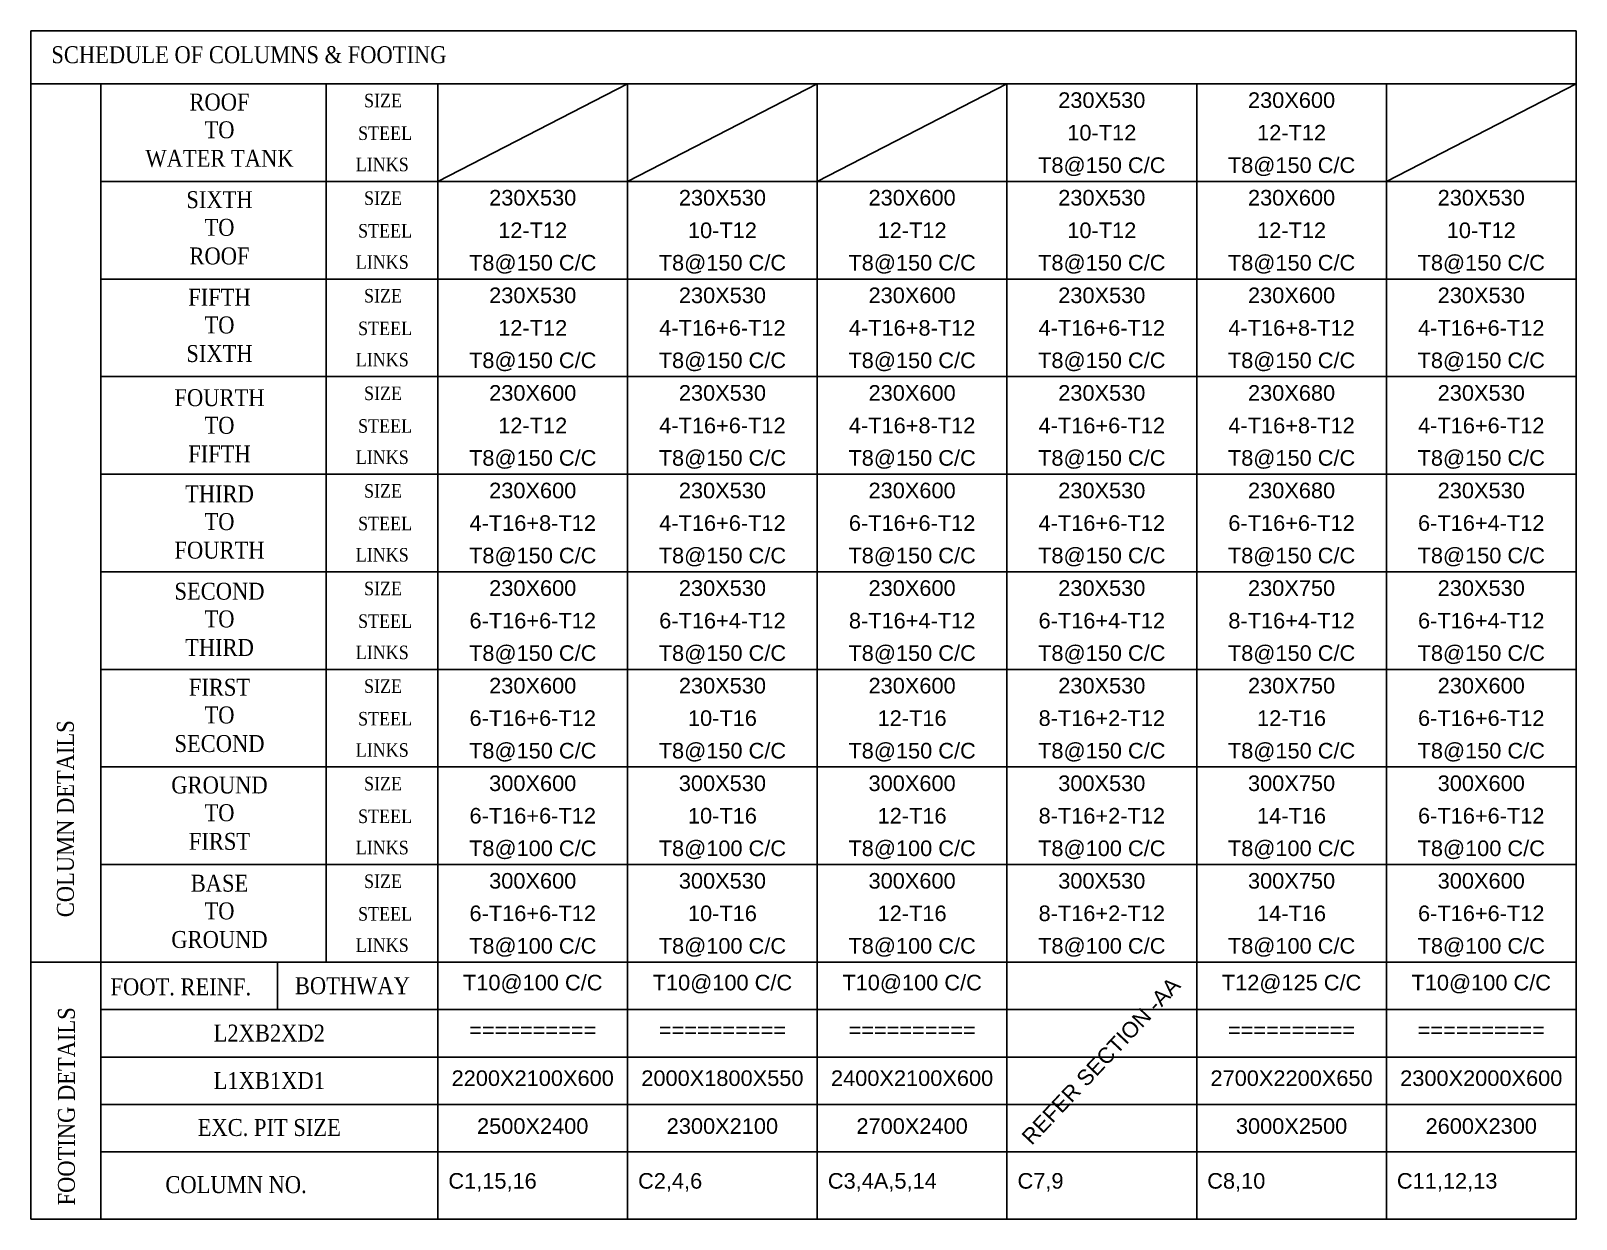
# Model space of a CAD drawing. Extents: x 2114.2 to 2145.3, y 1005.8 to 1031.
# Drawn here: x 2127.4 to 2145.25, y 1017.25 to 1030.97 of the extents above; entities that cross this region are included whole.
import ezdxf
from ezdxf.enums import TextEntityAlignment as Align

# ---------------------------------------------------------------- set-up
doc = ezdxf.new("R2010")
doc.units = 0
doc.layers.add('BORDER__BM_', color=40, linetype='CONTINUOUS')
doc.layers.add('TEXT_SCH', color=7, linetype='CONTINUOUS')
doc.styles.add('AA', font='arial.ttf')
doc.styles.add('GA', font='GARA.TTF')

msp = doc.modelspace()

# ---------------------------------------------------------------- linework, layer by layer
at = {"layer": 'BORDER__BM_'}
for p, q in [((2127.404, 1030.97), (2145.251, 1030.97)), ((2127.404, 1030.97), (2127.404, 1017.248)), ((2145.251, 1030.97), (2145.251, 1017.248)), ((2127.404, 1030.358), (2145.251, 1030.358)), ((2128.211, 1030.358), (2128.211, 1017.248)), ((2128.211, 1030.358), (2145.251, 1030.358)), ((2130.814, 1030.358), (2130.814, 1020.215)), ((2132.104, 1030.358), (2132.104, 1017.248)), ((2132.104, 1029.231), (2134.295, 1030.358)), ((2134.295, 1030.358), (2134.295, 1017.248)), ((2134.295, 1029.231), (2136.487, 1030.358)), ((2136.487, 1030.358), (2136.487, 1017.248)), ((2136.487, 1029.231), (2138.678, 1030.358)), ((2138.678, 1030.358), (2138.678, 1017.248)), ((2138.678, 1030.358), (2138.678, 1017.248)), ((2140.869, 1030.358), (2140.869, 1017.248)), ((2143.06, 1030.358), (2143.06, 1017.248)), ((2143.06, 1029.231), (2145.251, 1030.358)), ((2128.211, 1029.231), (2145.251, 1029.231)), ((2128.211, 1028.104), (2145.251, 1028.104)), ((2128.211, 1026.977), (2145.251, 1026.977)), ((2128.211, 1025.85), (2145.251, 1025.85)), ((2128.211, 1025.85), (2145.251, 1025.85)), ((2128.211, 1024.723), (2145.251, 1024.723)), ((2128.211, 1024.723), (2145.251, 1024.723)), ((2128.211, 1023.596), (2145.251, 1023.596)), ((2128.211, 1022.469), (2145.251, 1022.469)), ((2128.211, 1021.342), (2145.251, 1021.342)), ((2127.404, 1020.215), (2145.251, 1020.215)), ((2128.211, 1020.215), (2145.251, 1020.215)), ((2130.252, 1020.215), (2130.252, 1019.667)), ((2128.211, 1019.667), (2145.251, 1019.667)), ((2128.211, 1019.119), (2145.251, 1019.119)), ((2128.211, 1019.119), (2145.251, 1019.119)), ((2128.211, 1018.572), (2145.251, 1018.572)), ((2128.211, 1018.024), (2145.251, 1018.024)), ((2127.404, 1017.248), (2145.251, 1017.248))]:
    msp.add_line(p, q, dxfattribs=at)

# ---------------------------------------------------------------- texts
at = {"layer": 'TEXT_SCH', "ltscale": 0.5, "style": 'GA'}
for s, height, p in [('SCHEDULE OF COLUMNS & FOOTING', 0.19565, (2127.64, 1030.597)), ('FOOT. REINF.', 0.19565, (2128.323, 1019.832)), ('BOTHWAY', 0.1957, (2130.453, 1019.845)), ('COLUMN NO.', 0.1957, (2128.957, 1017.548))]:
    msp.add_text(s, height=height, dxfattribs=at).set_placement(p)
for s, p in [('ROOF', (2129.582, 1030.05)), ('TO', (2129.582, 1029.73)), ('WATER TANK', (2129.582, 1029.4)), ('SIXTH', (2129.582, 1028.923)), ('TO', (2129.582, 1028.603)), ('ROOF', (2129.582, 1028.273)), ('FIFTH', (2129.582, 1027.796)), ('TO', (2129.582, 1027.476)), ('SIXTH', (2129.582, 1027.146)), ('FOURTH', (2129.582, 1026.636)), ('TO', (2129.582, 1026.317)), ('FIFTH', (2129.582, 1025.986)), ('THIRD', (2129.582, 1025.525)), ('TO', (2129.582, 1025.205)), ('FOURTH', (2129.582, 1024.875)), ('SECOND', (2129.582, 1024.401)), ('TO', (2129.582, 1024.081)), ('THIRD', (2129.582, 1023.751)), ('FIRST', (2129.582, 1023.292)), ('TO', (2129.582, 1022.972)), ('SECOND', (2129.582, 1022.642)), ('GROUND', (2129.582, 1022.163)), ('TO', (2129.582, 1021.843)), ('FIRST', (2129.582, 1021.512)), ('BASE', (2129.582, 1021.029)), ('TO', (2129.582, 1020.709)), ('GROUND', (2129.582, 1020.379))]:
    msp.add_text(s, height=0.1957, dxfattribs=at).set_placement(p, align=Align.CENTER)
for s, height, p in [('SIZE', 0.1565, (2131.471, 1030.04)), ('STEEL', 0.1565, (2131.495, 1029.663)), ('LINKS', 0.1565, (2131.462, 1029.302)), ('SIZE', 0.1565, (2131.471, 1028.913)), ('STEEL', 0.1565, (2131.495, 1028.536)), ('LINKS', 0.1565, (2131.462, 1028.175)), ('SIZE', 0.1565, (2131.471, 1027.786)), ('STEEL', 0.1565, (2131.495, 1027.409)), ('LINKS', 0.1565, (2131.462, 1027.048)), ('SIZE', 0.1565, (2131.471, 1026.659)), ('STEEL', 0.1565, (2131.495, 1026.282)), ('LINKS', 0.1565, (2131.462, 1025.921)), ('SIZE', 0.1565, (2131.471, 1025.532)), ('STEEL', 0.1565, (2131.495, 1025.155)), ('LINKS', 0.1565, (2131.462, 1024.794)), ('SIZE', 0.1565, (2131.471, 1024.405)), ('STEEL', 0.1565, (2131.495, 1024.028)), ('LINKS', 0.1565, (2131.462, 1023.667)), ('SIZE', 0.1565, (2131.471, 1023.278)), ('STEEL', 0.1565, (2131.495, 1022.901)), ('LINKS', 0.1565, (2131.462, 1022.54)), ('SIZE', 0.1565, (2131.471, 1022.151)), ('STEEL', 0.1565, (2131.495, 1021.774)), ('LINKS', 0.1565, (2131.462, 1021.413)), ('SIZE', 0.1565, (2131.471, 1021.024)), ('STEEL', 0.1565, (2131.495, 1020.647)), ('LINKS', 0.1565, (2131.462, 1020.286)), ('L2XB2XD2', 0.1957, (2130.157, 1019.239)), ('L1XB1XD1', 0.1957, (2130.157, 1018.691)), ('EXC. PIT SIZE', 0.19565, (2130.157, 1018.149))]:
    msp.add_text(s, height=height, dxfattribs=at).set_placement(p, align=Align.BOTTOM_CENTER)
at = {"layer": 'TEXT_SCH', "style": 'AA'}
for s, p in [('230X530', (2139.773, 1030.17)), ('230X600', (2141.965, 1030.17)), ('10-T12', (2139.773, 1029.794)), ('12-T12', (2141.965, 1029.794)), ('T8@150 C/C', (2139.773, 1029.419)), ('T8@150 C/C', (2141.965, 1029.419)), ('230X530', (2133.2, 1029.043)), ('230X530', (2135.391, 1029.043)), ('230X600', (2137.582, 1029.043)), ('230X530', (2139.773, 1029.043)), ('230X600', (2141.965, 1029.043)), ('230X530', (2144.156, 1029.043)), ('12-T12', (2133.2, 1028.667)), ('10-T12', (2135.391, 1028.667)), ('12-T12', (2137.582, 1028.667)), ('10-T12', (2139.773, 1028.667)), ('12-T12', (2141.965, 1028.667)), ('10-T12', (2144.156, 1028.667)), ('T8@150 C/C', (2133.2, 1028.292)), ('T8@150 C/C', (2135.391, 1028.292)), ('T8@150 C/C', (2137.582, 1028.292)), ('T8@150 C/C', (2139.773, 1028.292)), ('T8@150 C/C', (2141.965, 1028.292)), ('T8@150 C/C', (2144.156, 1028.292)), ('230X530', (2133.2, 1027.916)), ('230X530', (2135.391, 1027.916)), ('230X600', (2137.582, 1027.916)), ('230X530', (2139.773, 1027.916)), ('230X600', (2141.965, 1027.916)), ('230X530', (2144.156, 1027.916)), ('12-T12', (2133.2, 1027.54)), ('4-T16+6-T12', (2135.391, 1027.54)), ('4-T16+8-T12', (2137.582, 1027.54)), ('4-T16+6-T12', (2139.773, 1027.54)), ('4-T16+8-T12', (2141.965, 1027.54)), ('4-T16+6-T12', (2144.156, 1027.54)), ('T8@150 C/C', (2133.2, 1027.165)), ('T8@150 C/C', (2135.391, 1027.165)), ('T8@150 C/C', (2137.582, 1027.165)), ('T8@150 C/C', (2139.773, 1027.165)), ('T8@150 C/C', (2141.965, 1027.165)), ('T8@150 C/C', (2144.156, 1027.165)), ('230X600', (2133.2, 1026.789)), ('230X530', (2135.391, 1026.789)), ('230X600', (2137.582, 1026.789)), ('230X530', (2139.773, 1026.789)), ('230X680', (2141.965, 1026.789)), ('230X530', (2144.156, 1026.789)), ('12-T12', (2133.2, 1026.413)), ('4-T16+6-T12', (2135.391, 1026.413)), ('4-T16+8-T12', (2137.582, 1026.413)), ('4-T16+6-T12', (2139.773, 1026.413)), ('4-T16+8-T12', (2141.965, 1026.413)), ('4-T16+6-T12', (2144.156, 1026.413)), ('T8@150 C/C', (2133.2, 1026.038)), ('T8@150 C/C', (2135.391, 1026.038)), ('T8@150 C/C', (2137.582, 1026.038)), ('T8@150 C/C', (2139.773, 1026.038)), ('T8@150 C/C', (2141.965, 1026.038)), ('T8@150 C/C', (2144.156, 1026.038)), ('230X600', (2133.2, 1025.662)), ('230X530', (2135.391, 1025.662)), ('230X600', (2137.582, 1025.662)), ('230X530', (2139.773, 1025.662)), ('230X680', (2141.965, 1025.662)), ('230X530', (2144.156, 1025.662)), ('4-T16+8-T12', (2133.2, 1025.286)), ('4-T16+6-T12', (2135.391, 1025.286)), ('6-T16+6-T12', (2137.582, 1025.286)), ('4-T16+6-T12', (2139.773, 1025.286)), ('6-T16+6-T12', (2141.965, 1025.286)), ('6-T16+4-T12', (2144.156, 1025.286)), ('T8@150 C/C', (2133.2, 1024.911)), ('T8@150 C/C', (2135.391, 1024.911)), ('T8@150 C/C', (2137.582, 1024.911)), ('T8@150 C/C', (2139.773, 1024.911)), ('T8@150 C/C', (2141.965, 1024.911)), ('T8@150 C/C', (2144.156, 1024.911)), ('230X600', (2133.2, 1024.535)), ('230X530', (2135.391, 1024.535)), ('230X600', (2137.582, 1024.535)), ('230X530', (2139.773, 1024.535)), ('230X750', (2141.965, 1024.535)), ('230X530', (2144.156, 1024.535)), ('6-T16+6-T12', (2133.2, 1024.159)), ('6-T16+4-T12', (2135.391, 1024.159)), ('8-T16+4-T12', (2137.582, 1024.159)), ('6-T16+4-T12', (2139.773, 1024.159)), ('8-T16+4-T12', (2141.965, 1024.159)), ('6-T16+4-T12', (2144.156, 1024.159)), ('T8@150 C/C', (2133.2, 1023.784)), ('T8@150 C/C', (2135.391, 1023.784)), ('T8@150 C/C', (2137.582, 1023.784)), ('T8@150 C/C', (2139.773, 1023.784)), ('T8@150 C/C', (2141.965, 1023.784)), ('T8@150 C/C', (2144.156, 1023.784)), ('230X600', (2133.2, 1023.408)), ('230X530', (2135.391, 1023.408)), ('230X600', (2137.582, 1023.408)), ('230X530', (2139.773, 1023.408)), ('230X750', (2141.965, 1023.408)), ('230X600', (2144.156, 1023.408)), ('6-T16+6-T12', (2133.2, 1023.033)), ('10-T16', (2135.391, 1023.033)), ('12-T16', (2137.582, 1023.033)), ('8-T16+2-T12', (2139.773, 1023.033)), ('12-T16', (2141.965, 1023.033)), ('6-T16+6-T12', (2144.156, 1023.033)), ('T8@150 C/C', (2133.2, 1022.657)), ('T8@150 C/C', (2135.391, 1022.657)), ('T8@150 C/C', (2137.582, 1022.657)), ('T8@150 C/C', (2139.773, 1022.657)), ('T8@150 C/C', (2141.965, 1022.657)), ('T8@150 C/C', (2144.156, 1022.657)), ('300X600', (2133.2, 1022.281)), ('300X530', (2135.391, 1022.281)), ('300X600', (2137.582, 1022.281)), ('300X530', (2139.773, 1022.281)), ('300X750', (2141.965, 1022.281)), ('300X600', (2144.156, 1022.281)), ('6-T16+6-T12', (2133.2, 1021.906)), ('10-T16', (2135.391, 1021.906)), ('12-T16', (2137.582, 1021.906)), ('8-T16+2-T12', (2139.773, 1021.906)), ('14-T16', (2141.965, 1021.906)), ('6-T16+6-T12', (2144.156, 1021.906)), ('T8@100 C/C', (2133.2, 1021.53)), ('T8@100 C/C', (2135.391, 1021.53)), ('T8@100 C/C', (2137.582, 1021.53)), ('T8@100 C/C', (2139.773, 1021.53)), ('T8@100 C/C', (2141.965, 1021.53)), ('T8@100 C/C', (2144.156, 1021.53)), ('300X600', (2133.2, 1021.154)), ('300X530', (2135.391, 1021.154)), ('300X600', (2137.582, 1021.154)), ('300X530', (2139.773, 1021.154)), ('300X750', (2141.965, 1021.154)), ('300X600', (2144.156, 1021.154)), ('6-T16+6-T12', (2133.2, 1020.779)), ('10-T16', (2135.391, 1020.779)), ('12-T16', (2137.582, 1020.779)), ('8-T16+2-T12', (2139.773, 1020.779)), ('14-T16', (2141.965, 1020.779)), ('6-T16+6-T12', (2144.156, 1020.779)), ('T8@100 C/C', (2133.2, 1020.403)), ('T8@100 C/C', (2135.391, 1020.403)), ('T8@100 C/C', (2137.582, 1020.403)), ('T8@100 C/C', (2139.773, 1020.403)), ('T8@100 C/C', (2141.965, 1020.403)), ('T8@100 C/C', (2144.156, 1020.403))]:
    msp.add_text(s, height=0.18, dxfattribs=at).set_placement(p, align=Align.MIDDLE_CENTER)
at = {"layer": 'TEXT_SCH', "ltscale": 0.5, "style": 'GA'}
for s, p in [('COLUMN DETAILS', (2127.9, 1020.734)), ('FOOTING DETAILS', (2127.912, 1017.405))]:
    msp.add_text(s, height=0.19565, rotation=90, dxfattribs=at).set_placement(p)
at = {"layer": 'TEXT_SCH', "style": 'AA'}
for s, p in [('T10@100 C/C', (2133.2, 1019.835)), ('T10@100 C/C', (2135.391, 1019.835)), ('T10@100 C/C', (2137.582, 1019.835)), ('T12@125 C/C', (2141.965, 1019.835)), ('T10@100 C/C', (2144.156, 1019.835)), ('==========', (2133.2, 1019.287)), ('==========', (2135.391, 1019.287)), ('==========', (2137.582, 1019.287)), ('==========', (2141.965, 1019.287)), ('==========', (2144.156, 1019.287)), ('2200X2100X600', (2133.2, 1018.731)), ('2000X1800X550', (2135.391, 1018.731)), ('2400X2100X600', (2137.582, 1018.731)), ('2700X2200X650', (2141.965, 1018.731)), ('2300X2000X600', (2144.156, 1018.731)), ('2500X2400', (2133.2, 1018.178)), ('2300X2100', (2135.391, 1018.178)), ('2700X2400', (2137.582, 1018.178)), ('3000X2500', (2141.965, 1018.178)), ('2600X2300', (2144.156, 1018.178))]:
    msp.add_text(s, height=0.18, dxfattribs=at).set_placement(p, align=Align.BOTTOM_CENTER)
msp.add_text('REFER SECTION -AA', height=0.18, rotation=46.7906, dxfattribs=at).set_placement((2139.868, 1018.976), align=Align.BOTTOM_CENTER)
for s, p in [('C1,15,16', (2132.226, 1017.599)), ('C2,4,6', (2134.417, 1017.599)), ('C3,4A,5,14', (2136.609, 1017.599)), ('C7,9', (2138.8, 1017.599)), ('C8,10', (2140.991, 1017.599)), ('C11,12,13', (2143.182, 1017.599))]:
    msp.add_text(s, height=0.18, dxfattribs=at).set_placement(p)

doc.saveas('drawing.dxf')
